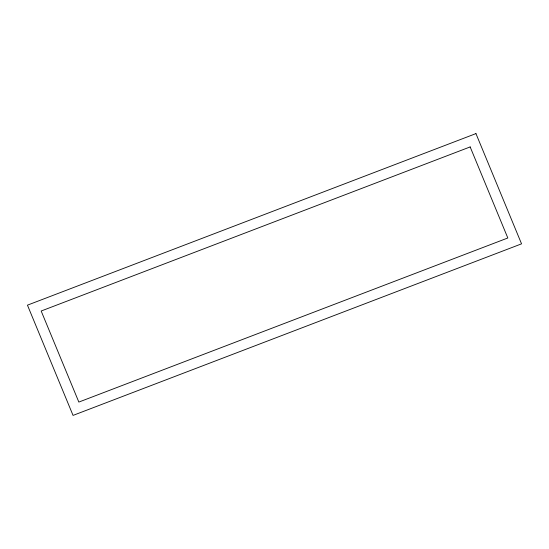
<?xml version="1.0" encoding="UTF-8"?>
<svg xmlns="http://www.w3.org/2000/svg" width="549" height="549" viewBox="0 0 549 549"><rect width="100%" height="100%" fill="white"/><g stroke="black" fill="none" stroke-linecap="round" stroke-linejoin="round"><path stroke-width="0.82" d="M475.949 133.599L27.45 305.155L73.051 415.401L521.55 243.845L475.949 133.599M470.157 146.926L41.175 311.015L78.843 402.074L507.825 237.985L470.157 146.926"/></g></svg>
